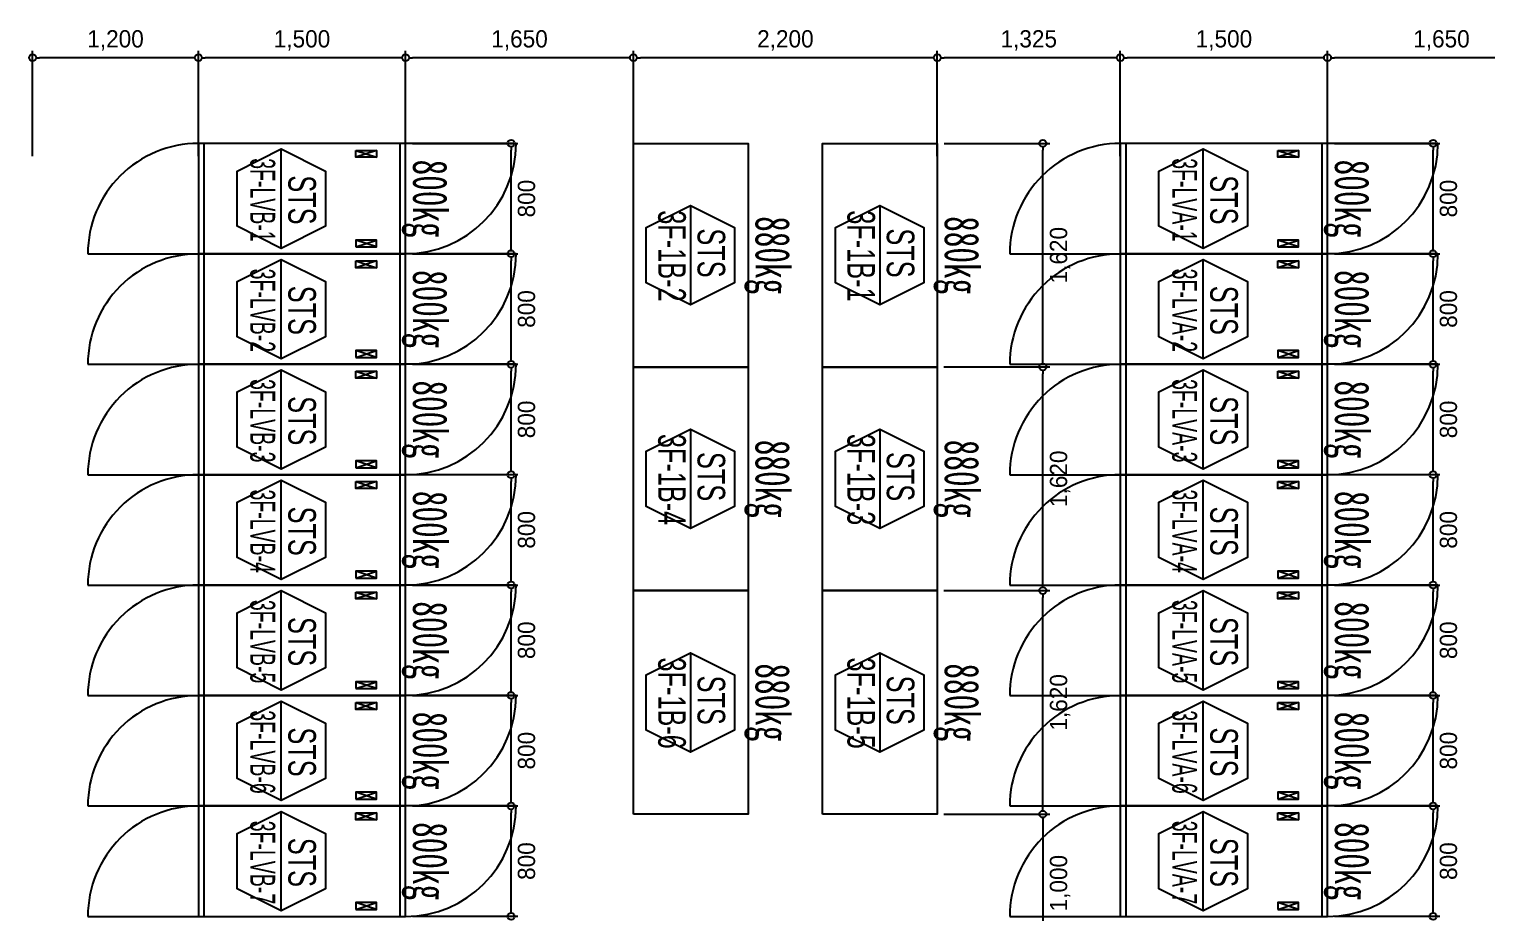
# Model space of a CAD drawing. Header units: millimetres. Extents: x 89978 to 501025, y -351975 to 837171.
# Drawn here: x 115879 to 126426, y 474038 to 480434 of the extents above; entities that cross this region are included whole.
import ezdxf
from ezdxf.enums import TextEntityAlignment as Align

# ---------------------------------------------------------------- set-up
doc = ezdxf.new("R2010")
doc.units = ezdxf.units.MM
doc.header["$LTSCALE"] = 150
doc.layers.get('Defpoints').update_dxf_attribs({"color": 150})
for name, color, linetype in [('------00 Switch Gear', 3, 'Continuous'), ('------00 Switch Gear_Number', 1, 'Continuous'), ('-----36 Dimension', 1, 'Continuous'), ('20251030_전기하중검토', 241, 'Continuous')]:
    doc.layers.add(name, color=color, linetype=linetype)
doc.styles.add('dd', font='')
doc.styles.add('ELEC', font='')
doc.styles.add('Gtx', font='')
doc.styles.get('dd').set_extended_font_data('DotumChe')
doc.styles.get('ELEC').set_extended_font_data('Dotum')
doc.styles.get('Gtx').set_extended_font_data('Dotum')
doc.dimstyles.new('ELEC', dxfattribs={"dimscale": 100, "dimtxt": 2, "dimasz": 1, "dimexe": 2, "dimexo": 1, "dimgap": 1, "dimtad": 1, "dimdec": 0, "dimrnd": 0.25, "dimzin": 9, "dimdsep": 32, "dimlunit": 6, "dimtxsty": 'ELEC', "dimblk": 'Z_DOT', "dimcen": 3, "dimclrd": 7, "dimclre": 7, "dimclrt": 3, "dimadec": 0, "dimazin": 0, "dimtfac": 1, "dimtdec": 0, "dimtix": 1, "dimtmove": 2, "dimatfit": 1, "dimfxl": 1, "dimarcsym": 0})

# ---------------------------------------------------------------- blocks, each defined once
blk = doc.blocks.new('_DOTBLANK')
at = {"color": 0, "linetype": 'ByBlock'}
blk.add_line((-0.5, 0), (-1, 0), dxfattribs=at)
blk.add_circle((0, 0), 0.5, dxfattribs=at)
blk = doc.blocks.new('*D922')
at = {"layer": '-----36 Dimension', "color": 0, "lineweight": -2, "transparency": 16777216}
for p, q in [((117104, 479514), (117104, 480277)), ((118554, 480227), (117154, 480227)), ((118604, 479514), (118604, 480277))]:
    blk.add_line(p, q, dxfattribs=at)
at = {"layer": 'Defpoints', "color": 0, "transparency": 16777216}
for p in [(117104, 480227), (117104, 479464), (118604, 479464)]:
    blk.add_point(p, dxfattribs=at)
at = {"layer": '-----36 Dimension', "color": 0, "lineweight": -2, "transparency": 16777216, "xscale": 50, "yscale": 50, "zscale": 50, "rotation": 180}
blk.add_blockref('_DOTBLANK', (117104, 480227), dxfattribs=at)
at = {"layer": '-----36 Dimension', "color": 0, "lineweight": -2, "transparency": 16777216, "xscale": 50, "yscale": 50, "zscale": 50}
blk.add_blockref('_DOTBLANK', (118604, 480227), dxfattribs=at)
at = {"layer": '-----36 Dimension', "color": 0, "transparency": 16777216, "insert": (117854, 480352), "char_height": 125, "attachment_point": 5, "style": 'Gtx'}
blk.add_mtext('1,500', dxfattribs=at)
blk = doc.blocks.new('Z_DOT')
for p, q in [((-2, 0), (2, 0)), ((0, -2), (0, 2))]:
    blk.add_line(p, q)
for radius in [2.5, 1.25]:
    blk.add_circle((0, 0), radius)
blk = doc.blocks.new('*D923')
at = {"layer": '-----36 Dimension', "color": 0, "lineweight": -2, "transparency": 16777216}
for p, q in [((125279, 479514, 0), (125279, 480277, 0)), ((126879, 480227, 0), (125329, 480227, 0)), ((126929, 479514, 0), (126929, 480277, 0))]:
    blk.add_line(p, q, dxfattribs=at)
at = {"layer": 'Defpoints', "color": 0, "transparency": 16777216}
for p in [(125279, 480227, 0), (125279, 479464, 0), (126929, 479464, 0)]:
    blk.add_point(p, dxfattribs=at)
at = {"layer": '-----36 Dimension', "color": 0, "lineweight": -2, "transparency": 16777216, "xscale": 50, "yscale": 50, "zscale": 50, "rotation": 180}
blk.add_blockref('_DOTBLANK', (125279, 480227, 0), dxfattribs=at)
at = {"layer": '-----36 Dimension', "color": 0, "lineweight": -2, "transparency": 16777216, "xscale": 50, "yscale": 50, "zscale": 50}
blk.add_blockref('_DOTBLANK', (126929, 480227, 0), dxfattribs=at)
at = {"layer": '-----36 Dimension', "color": 0, "transparency": 16777216, "insert": (126104, 480352, 0), "char_height": 125, "attachment_point": 5, "style": 'Gtx'}
blk.add_mtext('1,650', dxfattribs=at)
blk = doc.blocks.new('*D924')
at = {"layer": '-----36 Dimension', "color": 0, "lineweight": -2, "transparency": 16777216}
for p, q in [((123779, 479514, 0), (123779, 480277, 0)), ((125229, 480227, 0), (123829, 480227, 0)), ((125279, 479517, 0), (125279, 480277, 0))]:
    blk.add_line(p, q, dxfattribs=at)
at = {"layer": 'Defpoints', "color": 0, "transparency": 16777216}
for p in [(123779, 480227, 0), (125279, 479467, 0), (123779, 479464, 0)]:
    blk.add_point(p, dxfattribs=at)
at = {"layer": '-----36 Dimension', "color": 0, "lineweight": -2, "transparency": 16777216, "xscale": 50, "yscale": 50, "zscale": 50, "rotation": 180}
blk.add_blockref('_DOTBLANK', (123779, 480227, 0), dxfattribs=at)
at = {"layer": '-----36 Dimension', "color": 0, "lineweight": -2, "transparency": 16777216, "xscale": 50, "yscale": 50, "zscale": 50}
blk.add_blockref('_DOTBLANK', (125279, 480227, 0), dxfattribs=at)
at = {"layer": '-----36 Dimension', "color": 0, "transparency": 16777216, "insert": (124529, 480352, 0), "char_height": 125, "attachment_point": 5, "style": 'Gtx'}
blk.add_mtext('1,500', dxfattribs=at)
blk = doc.blocks.new('*D925')
at = {"layer": '-----36 Dimension', "color": 0, "lineweight": -2, "transparency": 16777216}
for p, q in [((115904, 479514), (115904, 480277)), ((117054, 480227), (115954, 480227)), ((117104, 479514), (117104, 480277))]:
    blk.add_line(p, q, dxfattribs=at)
at = {"layer": 'Defpoints', "color": 0, "transparency": 16777216}
for p in [(115904, 480227), (115904, 479464, 0), (117104, 479464, 0)]:
    blk.add_point(p, dxfattribs=at)
at = {"layer": '-----36 Dimension', "color": 0, "lineweight": -2, "transparency": 16777216, "xscale": 50, "yscale": 50, "zscale": 50, "rotation": 180}
blk.add_blockref('_DOTBLANK', (115904, 480227), dxfattribs=at)
at = {"layer": '-----36 Dimension', "color": 0, "lineweight": -2, "transparency": 16777216, "xscale": 50, "yscale": 50, "zscale": 50}
blk.add_blockref('_DOTBLANK', (117104, 480227), dxfattribs=at)
at = {"layer": '-----36 Dimension', "color": 0, "transparency": 16777216, "insert": (116504, 480352), "char_height": 125, "attachment_point": 5, "style": 'Gtx'}
blk.add_mtext('1,200', dxfattribs=at)
blk = doc.blocks.new('*D926')
at = {"layer": '-----36 Dimension', "color": 0, "lineweight": -2, "transparency": 16777216}
for p, q in [((118604, 479514), (118604, 480277)), ((120204, 480227), (118654, 480227)), ((120254, 479517), (120254, 480277))]:
    blk.add_line(p, q, dxfattribs=at)
at = {"layer": 'Defpoints', "color": 0, "transparency": 16777216}
for p in [(118604, 480227), (120254, 479467), (118604, 479464, 0)]:
    blk.add_point(p, dxfattribs=at)
at = {"layer": '-----36 Dimension', "color": 0, "lineweight": -2, "transparency": 16777216, "xscale": 50, "yscale": 50, "zscale": 50, "rotation": 180}
blk.add_blockref('_DOTBLANK', (118604, 480227), dxfattribs=at)
at = {"layer": '-----36 Dimension', "color": 0, "lineweight": -2, "transparency": 16777216, "xscale": 50, "yscale": 50, "zscale": 50}
blk.add_blockref('_DOTBLANK', (120254, 480227), dxfattribs=at)
at = {"layer": '-----36 Dimension', "color": 0, "transparency": 16777216, "insert": (119429, 480352), "char_height": 125, "attachment_point": 5, "style": 'Gtx'}
blk.add_mtext('1,650', dxfattribs=at)
blk = doc.blocks.new('*D928')
at = {"layer": '-----36 Dimension', "color": 0, "lineweight": -2, "transparency": 16777216}
for p, q in [((122454, 479514, 0), (122454, 480277, 0)), ((123729, 480227, 0), (122504, 480227, 0)), ((123779, 479517, 0), (123779, 480277, 0))]:
    blk.add_line(p, q, dxfattribs=at)
at = {"layer": 'Defpoints', "color": 0, "transparency": 16777216}
for p in [(122454, 480227, 0), (123779, 479467, 0), (122454, 479464, 0)]:
    blk.add_point(p, dxfattribs=at)
at = {"layer": '-----36 Dimension', "color": 0, "lineweight": -2, "transparency": 16777216, "xscale": 50, "yscale": 50, "zscale": 50, "rotation": 180}
blk.add_blockref('_DOTBLANK', (122454, 480227, 0), dxfattribs=at)
at = {"layer": '-----36 Dimension', "color": 0, "lineweight": -2, "transparency": 16777216, "xscale": 50, "yscale": 50, "zscale": 50}
blk.add_blockref('_DOTBLANK', (123779, 480227, 0), dxfattribs=at)
at = {"layer": '-----36 Dimension', "color": 0, "transparency": 16777216, "insert": (123116, 480352, 0), "char_height": 125, "attachment_point": 5, "style": 'Gtx'}
blk.add_mtext('1,325', dxfattribs=at)
blk = doc.blocks.new('*D932')
at = {"layer": '-----36 Dimension', "color": 0, "lineweight": -2, "transparency": 16777216}
for p, q in [((120254, 479517, 0), (120254, 480277, 0)), ((122404, 480227, 0), (120304, 480227, 0)), ((122454, 479517, 0), (122454, 480277, 0))]:
    blk.add_line(p, q, dxfattribs=at)
at = {"layer": 'Defpoints', "color": 0, "transparency": 16777216}
for p in [(120254, 480227, 0), (120254, 479467, 0), (122454, 479467, 0)]:
    blk.add_point(p, dxfattribs=at)
at = {"layer": '-----36 Dimension', "color": 0, "lineweight": -2, "transparency": 16777216, "xscale": 50, "yscale": 50, "zscale": 50, "rotation": 180}
blk.add_blockref('_DOTBLANK', (120254, 480227, 0), dxfattribs=at)
at = {"layer": '-----36 Dimension', "color": 0, "lineweight": -2, "transparency": 16777216, "xscale": 50, "yscale": 50, "zscale": 50}
blk.add_blockref('_DOTBLANK', (122454, 480227, 0), dxfattribs=at)
at = {"layer": '-----36 Dimension', "color": 0, "transparency": 16777216, "insert": (121354, 480352, 0), "char_height": 125, "attachment_point": 5, "style": 'Gtx'}
blk.add_mtext('2,200', dxfattribs=at)
blk = doc.blocks.new('STS-R')
blk.add_lwpolyline([(886994, -128588), (888614, -128588), (888614, -129418), (886994, -129418), (886994, -128588)])
blk = doc.blocks.new('*D933')
at = {"layer": '-----36 Dimension', "color": 0, "lineweight": -2, "transparency": 16777216}
for p, q in [((122504, 479606), (123268, 479606)), ((123218, 478036), (123218, 479556)), ((122502, 477986), (123268, 477986))]:
    blk.add_line(p, q, dxfattribs=at)
at = {"layer": 'Defpoints', "color": 0, "transparency": 16777216}
for p in [(122454, 479606, 0), (123218, 479606), (122452, 477986, 0)]:
    blk.add_point(p, dxfattribs=at)
at = {"layer": '-----36 Dimension', "color": 0, "lineweight": -2, "transparency": 16777216, "xscale": 50, "yscale": 50, "zscale": 50}
for p, rotation in [((123218, 479606), 90), ((123218, 477986), 270)]:
    blk.add_blockref('_DOTBLANK', p, dxfattribs=dict(at, rotation=rotation))
at = {"layer": '-----36 Dimension', "color": 0, "transparency": 16777216, "insert": (123343, 478796), "char_height": 125, "attachment_point": 5, "rotation": 90, "style": 'Gtx'}
blk.add_mtext('1,620', dxfattribs=at)
blk = doc.blocks.new('*D934')
at = {"layer": '-----36 Dimension', "color": 0, "lineweight": -2, "transparency": 16777216}
for p, q in [((122504, 477986), (123268, 477986)), ((123218, 476416), (123218, 477936)), ((122502, 476366), (123268, 476366))]:
    blk.add_line(p, q, dxfattribs=at)
at = {"layer": 'Defpoints', "color": 0, "transparency": 16777216}
for p in [(122454, 477986, 0), (123218, 477986), (122452, 476366, 0)]:
    blk.add_point(p, dxfattribs=at)
at = {"layer": '-----36 Dimension', "color": 0, "lineweight": -2, "transparency": 16777216, "xscale": 50, "yscale": 50, "zscale": 50}
for p, rotation in [((123218, 477986), 90), ((123218, 476366), 270)]:
    blk.add_blockref('_DOTBLANK', p, dxfattribs=dict(at, rotation=rotation))
at = {"layer": '-----36 Dimension', "color": 0, "transparency": 16777216, "insert": (123343, 477176), "char_height": 125, "attachment_point": 5, "rotation": 90, "style": 'Gtx'}
blk.add_mtext('1,620', dxfattribs=at)
blk = doc.blocks.new('*D935')
at = {"layer": '-----36 Dimension', "color": 0, "lineweight": -2, "transparency": 16777216}
for p, q in [((122504, 476366), (123268, 476366)), ((123218, 474796), (123218, 476316)), ((122502, 474746), (123268, 474746))]:
    blk.add_line(p, q, dxfattribs=at)
at = {"layer": 'Defpoints', "color": 0, "transparency": 16777216}
for p in [(122454, 476366, 0), (123218, 476366), (122452, 474746, 0)]:
    blk.add_point(p, dxfattribs=at)
at = {"layer": '-----36 Dimension', "color": 0, "lineweight": -2, "transparency": 16777216, "xscale": 50, "yscale": 50, "zscale": 50}
for p, rotation in [((123218, 476366), 90), ((123218, 474746), 270)]:
    blk.add_blockref('_DOTBLANK', p, dxfattribs=dict(at, rotation=rotation))
at = {"layer": '-----36 Dimension', "color": 0, "transparency": 16777216, "insert": (123343, 475556), "char_height": 125, "attachment_point": 5, "rotation": 90, "style": 'Gtx'}
blk.add_mtext('1,620', dxfattribs=at)
blk = doc.blocks.new('800x1200')
at = {"layer": '------00 Switch Gear'}
for p, q in [((-1460, 0), (-1460, 800)), ((-1290, 750), (-1140, 700)), ((-1140, 750), (-1290, 700)), ((800, 800), (-42, 800)), ((-40, 0), (-40, 800)), ((-2300, 0), (-1458, 0)), ((-1290, 50), (-1140, 100)), ((-1140, 50), (-1290, 100))]:
    blk.add_line(p, q, dxfattribs=at)
for points in [[(0, 0), (0, 800), (-1500, 800), (-1500, 0)], [(-1140, 750), (-1290, 750), (-1290, 700), (-1140, 700)], [(-1140, 50), (-1290, 50), (-1290, 100), (-1140, 100)]]:
    blk.add_lwpolyline(points, close=True, dxfattribs=at)
for centre, start, end in [((-1500, 0), 90, 180), ((0, 800), 270, 0)]:
    blk.add_arc(centre, 800, start, end, dxfattribs=at)
blk = doc.blocks.new('*D1150')
at = {"layer": '-----36 Dimension', "color": 0, "lineweight": -2, "transparency": 16777216}
for p, q in [((125329, 479606), (126093, 479606)), ((126043, 478856), (126043, 479556)), ((125329, 478806), (126093, 478806))]:
    blk.add_line(p, q, dxfattribs=at)
at = {"layer": 'Defpoints', "color": 0, "transparency": 16777216}
for p in [(125279, 479606, 0), (126043, 479606), (125279, 478806, 0)]:
    blk.add_point(p, dxfattribs=at)
at = {"layer": '-----36 Dimension', "color": 0, "lineweight": -2, "transparency": 16777216, "xscale": 50, "yscale": 50, "zscale": 50}
for p, rotation in [((126043, 479606), 90), ((126043, 478806), 270)]:
    blk.add_blockref('_DOTBLANK', p, dxfattribs=dict(at, rotation=rotation))
at = {"layer": '-----36 Dimension', "color": 0, "transparency": 16777216, "insert": (126155, 479206), "char_height": 125, "attachment_point": 5, "rotation": 90, "style": 'Gtx'}
blk.add_mtext('800', dxfattribs=at)
blk = doc.blocks.new('*D1151')
at = {"layer": '-----36 Dimension', "color": 0, "lineweight": -2, "transparency": 16777216}
for p, q in [((125329, 478806), (126093, 478806)), ((126043, 478056), (126043, 478756)), ((125329, 478006), (126093, 478006))]:
    blk.add_line(p, q, dxfattribs=at)
at = {"layer": 'Defpoints', "color": 0, "transparency": 16777216}
for p in [(125279, 478806, 0), (126043, 478806), (125279, 478006, 0)]:
    blk.add_point(p, dxfattribs=at)
at = {"layer": '-----36 Dimension', "color": 0, "lineweight": -2, "transparency": 16777216, "xscale": 50, "yscale": 50, "zscale": 50}
for p, rotation in [((126043, 478806), 90), ((126043, 478006), 270)]:
    blk.add_blockref('_DOTBLANK', p, dxfattribs=dict(at, rotation=rotation))
at = {"layer": '-----36 Dimension', "color": 0, "transparency": 16777216, "insert": (126155, 478406), "char_height": 125, "attachment_point": 5, "rotation": 90, "style": 'Gtx'}
blk.add_mtext('800', dxfattribs=at)
blk = doc.blocks.new('*D961')
at = {"layer": '-----36 Dimension', "color": 0, "lineweight": -2, "transparency": 16777216}
for p, q in [((125329, 478006), (126093, 478006)), ((126043, 477256), (126043, 477956)), ((125329, 477206), (126093, 477206))]:
    blk.add_line(p, q, dxfattribs=at)
at = {"layer": 'Defpoints', "color": 0, "transparency": 16777216}
for p in [(125279, 478006, 0), (126043, 478006), (125279, 477206, 0)]:
    blk.add_point(p, dxfattribs=at)
at = {"layer": '-----36 Dimension', "color": 0, "lineweight": -2, "transparency": 16777216, "xscale": 50, "yscale": 50, "zscale": 50}
for p, rotation in [((126043, 478006), 90), ((126043, 477206), 270)]:
    blk.add_blockref('_DOTBLANK', p, dxfattribs=dict(at, rotation=rotation))
at = {"layer": '-----36 Dimension', "color": 0, "transparency": 16777216, "insert": (126155, 477606), "char_height": 125, "attachment_point": 5, "rotation": 90, "style": 'Gtx'}
blk.add_mtext('800', dxfattribs=at)
blk = doc.blocks.new('*D962')
at = {"layer": '-----36 Dimension', "color": 0, "lineweight": -2, "transparency": 16777216}
for p, q in [((125329, 477206), (126093, 477206)), ((126043, 476456), (126043, 477156)), ((125329, 476406), (126093, 476406))]:
    blk.add_line(p, q, dxfattribs=at)
at = {"layer": 'Defpoints', "color": 0, "transparency": 16777216}
for p in [(125279, 477206, 0), (126043, 477206), (125279, 476406, 0)]:
    blk.add_point(p, dxfattribs=at)
at = {"layer": '-----36 Dimension', "color": 0, "lineweight": -2, "transparency": 16777216, "xscale": 50, "yscale": 50, "zscale": 50}
for p, rotation in [((126043, 477206), 90), ((126043, 476406), 270)]:
    blk.add_blockref('_DOTBLANK', p, dxfattribs=dict(at, rotation=rotation))
at = {"layer": '-----36 Dimension', "color": 0, "transparency": 16777216, "insert": (126155, 476806), "char_height": 125, "attachment_point": 5, "rotation": 90, "style": 'Gtx'}
blk.add_mtext('800', dxfattribs=at)
blk = doc.blocks.new('*D963')
at = {"layer": '-----36 Dimension', "color": 0, "lineweight": -2, "transparency": 16777216}
for p, q in [((125329, 476406), (126093, 476406)), ((126043, 475656), (126043, 476356)), ((125329, 475606), (126093, 475606))]:
    blk.add_line(p, q, dxfattribs=at)
at = {"layer": 'Defpoints', "color": 0, "transparency": 16777216}
for p in [(125279, 476406, 0), (126043, 476406), (125279, 475606, 0)]:
    blk.add_point(p, dxfattribs=at)
at = {"layer": '-----36 Dimension', "color": 0, "lineweight": -2, "transparency": 16777216, "xscale": 50, "yscale": 50, "zscale": 50}
for p, rotation in [((126043, 476406), 90), ((126043, 475606), 270)]:
    blk.add_blockref('_DOTBLANK', p, dxfattribs=dict(at, rotation=rotation))
at = {"layer": '-----36 Dimension', "color": 0, "transparency": 16777216, "insert": (126155, 476006), "char_height": 125, "attachment_point": 5, "rotation": 90, "style": 'Gtx'}
blk.add_mtext('800', dxfattribs=at)
blk = doc.blocks.new('*D964')
at = {"layer": '-----36 Dimension', "color": 0, "lineweight": -2, "transparency": 16777216}
for p, q in [((125329, 475606), (126093, 475606)), ((126043, 474856), (126043, 475556)), ((125329, 474806), (126093, 474806))]:
    blk.add_line(p, q, dxfattribs=at)
at = {"layer": 'Defpoints', "color": 0, "transparency": 16777216}
for p in [(125279, 475606, 0), (126043, 475606), (125279, 474806, 0)]:
    blk.add_point(p, dxfattribs=at)
at = {"layer": '-----36 Dimension', "color": 0, "lineweight": -2, "transparency": 16777216, "xscale": 50, "yscale": 50, "zscale": 50}
for p, rotation in [((126043, 475606), 90), ((126043, 474806), 270)]:
    blk.add_blockref('_DOTBLANK', p, dxfattribs=dict(at, rotation=rotation))
at = {"layer": '-----36 Dimension', "color": 0, "transparency": 16777216, "insert": (126155, 475206), "char_height": 125, "attachment_point": 5, "rotation": 90, "style": 'Gtx'}
blk.add_mtext('800', dxfattribs=at)
blk = doc.blocks.new('*D965')
at = {"layer": '-----36 Dimension', "color": 0, "lineweight": -2, "transparency": 16777216}
for p, q in [((125329, 474806), (126093, 474806)), ((126043, 474056), (126043, 474756)), ((125329, 474006), (126093, 474006))]:
    blk.add_line(p, q, dxfattribs=at)
at = {"layer": 'Defpoints', "color": 0, "transparency": 16777216}
for p in [(125279, 474806, 0), (126043, 474806), (125279, 474006, 0)]:
    blk.add_point(p, dxfattribs=at)
at = {"layer": '-----36 Dimension', "color": 0, "lineweight": -2, "transparency": 16777216, "xscale": 50, "yscale": 50, "zscale": 50}
for p, rotation in [((126043, 474806), 90), ((126043, 474006), 270)]:
    blk.add_blockref('_DOTBLANK', p, dxfattribs=dict(at, rotation=rotation))
at = {"layer": '-----36 Dimension', "color": 0, "transparency": 16777216, "insert": (126155, 474406), "char_height": 125, "attachment_point": 5, "rotation": 90, "style": 'Gtx'}
blk.add_mtext('800', dxfattribs=at)
blk = doc.blocks.new('*D971')
at = {"layer": '-----36 Dimension', "color": 0, "lineweight": -2, "transparency": 16777216}
for p, q in [((118654, 479606), (119418, 479606)), ((119368, 478856), (119368, 479556)), ((118654, 478806), (119418, 478806))]:
    blk.add_line(p, q, dxfattribs=at)
at = {"layer": 'Defpoints', "color": 0, "transparency": 16777216}
for p in [(118604, 479606, 0), (119368, 479606), (118604, 478806, 0)]:
    blk.add_point(p, dxfattribs=at)
at = {"layer": '-----36 Dimension', "color": 0, "lineweight": -2, "transparency": 16777216, "xscale": 50, "yscale": 50, "zscale": 50}
for p, rotation in [((119368, 479606), 90), ((119368, 478806), 270)]:
    blk.add_blockref('_DOTBLANK', p, dxfattribs=dict(at, rotation=rotation))
at = {"layer": '-----36 Dimension', "color": 0, "transparency": 16777216, "insert": (119480, 479206), "char_height": 125, "attachment_point": 5, "rotation": 90, "style": 'Gtx'}
blk.add_mtext('800', dxfattribs=at)
blk = doc.blocks.new('*D972')
at = {"layer": '-----36 Dimension', "color": 0, "lineweight": -2, "transparency": 16777216}
for p, q in [((118654, 478806), (119418, 478806)), ((119368, 478056), (119368, 478756)), ((118654, 478006), (119418, 478006))]:
    blk.add_line(p, q, dxfattribs=at)
at = {"layer": 'Defpoints', "color": 0, "transparency": 16777216}
for p in [(118604, 478806, 0), (119368, 478806), (118604, 478006, 0)]:
    blk.add_point(p, dxfattribs=at)
at = {"layer": '-----36 Dimension', "color": 0, "lineweight": -2, "transparency": 16777216, "xscale": 50, "yscale": 50, "zscale": 50}
for p, rotation in [((119368, 478806), 90), ((119368, 478006), 270)]:
    blk.add_blockref('_DOTBLANK', p, dxfattribs=dict(at, rotation=rotation))
at = {"layer": '-----36 Dimension', "color": 0, "transparency": 16777216, "insert": (119480, 478406), "char_height": 125, "attachment_point": 5, "rotation": 90, "style": 'Gtx'}
blk.add_mtext('800', dxfattribs=at)
blk = doc.blocks.new('*D973')
at = {"layer": '-----36 Dimension', "color": 0, "lineweight": -2, "transparency": 16777216}
for p, q in [((118654, 478006), (119418, 478006)), ((119368, 477256), (119368, 477956)), ((118654, 477206), (119418, 477206))]:
    blk.add_line(p, q, dxfattribs=at)
at = {"layer": 'Defpoints', "color": 0, "transparency": 16777216}
for p in [(118604, 478006, 0), (119368, 478006), (118604, 477206, 0)]:
    blk.add_point(p, dxfattribs=at)
at = {"layer": '-----36 Dimension', "color": 0, "lineweight": -2, "transparency": 16777216, "xscale": 50, "yscale": 50, "zscale": 50}
for p, rotation in [((119368, 478006), 90), ((119368, 477206), 270)]:
    blk.add_blockref('_DOTBLANK', p, dxfattribs=dict(at, rotation=rotation))
at = {"layer": '-----36 Dimension', "color": 0, "transparency": 16777216, "insert": (119480, 477606), "char_height": 125, "attachment_point": 5, "rotation": 90, "style": 'Gtx'}
blk.add_mtext('800', dxfattribs=at)
blk = doc.blocks.new('*D974')
at = {"layer": '-----36 Dimension', "color": 0, "lineweight": -2, "transparency": 16777216}
for p, q in [((118654, 477206), (119418, 477206)), ((119368, 476456), (119368, 477156)), ((118654, 476406), (119418, 476406))]:
    blk.add_line(p, q, dxfattribs=at)
at = {"layer": 'Defpoints', "color": 0, "transparency": 16777216}
for p in [(118604, 477206, 0), (119368, 477206), (118604, 476406, 0)]:
    blk.add_point(p, dxfattribs=at)
at = {"layer": '-----36 Dimension', "color": 0, "lineweight": -2, "transparency": 16777216, "xscale": 50, "yscale": 50, "zscale": 50}
for p, rotation in [((119368, 477206), 90), ((119368, 476406), 270)]:
    blk.add_blockref('_DOTBLANK', p, dxfattribs=dict(at, rotation=rotation))
at = {"layer": '-----36 Dimension', "color": 0, "transparency": 16777216, "insert": (119480, 476806), "char_height": 125, "attachment_point": 5, "rotation": 90, "style": 'Gtx'}
blk.add_mtext('800', dxfattribs=at)
blk = doc.blocks.new('*D975')
at = {"layer": '-----36 Dimension', "color": 0, "lineweight": -2, "transparency": 16777216}
for p, q in [((118654, 476406), (119418, 476406)), ((119368, 475656), (119368, 476356)), ((118654, 475606), (119418, 475606))]:
    blk.add_line(p, q, dxfattribs=at)
at = {"layer": 'Defpoints', "color": 0, "transparency": 16777216}
for p in [(118604, 476406, 0), (119368, 476406), (118604, 475606, 0)]:
    blk.add_point(p, dxfattribs=at)
at = {"layer": '-----36 Dimension', "color": 0, "lineweight": -2, "transparency": 16777216, "xscale": 50, "yscale": 50, "zscale": 50}
for p, rotation in [((119368, 476406), 90), ((119368, 475606), 270)]:
    blk.add_blockref('_DOTBLANK', p, dxfattribs=dict(at, rotation=rotation))
at = {"layer": '-----36 Dimension', "color": 0, "transparency": 16777216, "insert": (119480, 476006), "char_height": 125, "attachment_point": 5, "rotation": 90, "style": 'Gtx'}
blk.add_mtext('800', dxfattribs=at)
blk = doc.blocks.new('*D976')
at = {"layer": '-----36 Dimension', "color": 0, "lineweight": -2, "transparency": 16777216}
for p, q in [((118654, 475606), (119418, 475606)), ((119368, 474856), (119368, 475556)), ((118654, 474806), (119418, 474806))]:
    blk.add_line(p, q, dxfattribs=at)
at = {"layer": 'Defpoints', "color": 0, "transparency": 16777216}
for p in [(118604, 475606, 0), (119368, 475606), (118604, 474806, 0)]:
    blk.add_point(p, dxfattribs=at)
at = {"layer": '-----36 Dimension', "color": 0, "lineweight": -2, "transparency": 16777216, "xscale": 50, "yscale": 50, "zscale": 50}
for p, rotation in [((119368, 475606), 90), ((119368, 474806), 270)]:
    blk.add_blockref('_DOTBLANK', p, dxfattribs=dict(at, rotation=rotation))
at = {"layer": '-----36 Dimension', "color": 0, "transparency": 16777216, "insert": (119480, 475206), "char_height": 125, "attachment_point": 5, "rotation": 90, "style": 'Gtx'}
blk.add_mtext('800', dxfattribs=at)
blk = doc.blocks.new('*D977')
at = {"layer": '-----36 Dimension', "color": 0, "lineweight": -2, "transparency": 16777216}
for p, q in [((118654, 474806), (119418, 474806)), ((119368, 474056), (119368, 474756)), ((118654, 474006), (119418, 474006))]:
    blk.add_line(p, q, dxfattribs=at)
at = {"layer": 'Defpoints', "color": 0, "transparency": 16777216}
for p in [(118604, 474806, 0), (119368, 474806), (118604, 474006, 0)]:
    blk.add_point(p, dxfattribs=at)
at = {"layer": '-----36 Dimension', "color": 0, "lineweight": -2, "transparency": 16777216, "xscale": 50, "yscale": 50, "zscale": 50}
for p, rotation in [((119368, 474806), 90), ((119368, 474006), 270)]:
    blk.add_blockref('_DOTBLANK', p, dxfattribs=dict(at, rotation=rotation))
at = {"layer": '-----36 Dimension', "color": 0, "transparency": 16777216, "insert": (119480, 474406), "char_height": 125, "attachment_point": 5, "rotation": 90, "style": 'Gtx'}
blk.add_mtext('800', dxfattribs=at)
blk = doc.blocks.new('*D1231')
at = {"layer": '-----36 Dimension', "color": 0, "lineweight": -2, "transparency": 16777216}
for p, q in [((122502, 474746), (123268, 474746)), ((123218, 474696), (123218, 473796)), ((122504, 473746), (123268, 473746))]:
    blk.add_line(p, q, dxfattribs=at)
at = {"layer": 'Defpoints', "color": 0, "transparency": 16777216}
for p in [(122452, 474746, 0), (122454, 473746, 0), (123218, 473746)]:
    blk.add_point(p, dxfattribs=at)
at = {"layer": '-----36 Dimension', "color": 0, "lineweight": -2, "transparency": 16777216, "xscale": 50, "yscale": 50, "zscale": 50}
for p, rotation in [((123218, 474746), 90), ((123218, 473746), 270)]:
    blk.add_blockref('_DOTBLANK', p, dxfattribs=dict(at, rotation=rotation))
at = {"layer": '-----36 Dimension', "color": 0, "transparency": 16777216, "insert": (123343, 474246), "char_height": 125, "attachment_point": 5, "rotation": 90, "style": 'Gtx'}
blk.add_mtext('1,000', dxfattribs=at)

msp = doc.modelspace()

# ---------------------------------------------------------------- linework, layer by layer
at = {"layer": '------00 Switch Gear_Number', "elevation": 0}
for points in [[(117703.6, 478845.5), (117703.6, 479565.5), (118023.6, 479405.9), (118023.6, 479005.2), (117703.6, 478845.5), (117383.6, 479005.2), (117383.6, 479405.9), (117703.6, 479565.5)], [(124378.6, 478845.5), (124378.6, 479565.5), (124698.6, 479405.9), (124698.6, 479005.2), (124378.6, 478845.5), (124058.6, 479005.2), (124058.6, 479405.9), (124378.6, 479565.5)], [(117703.6, 478045.5), (117703.6, 478765.5), (118023.6, 478605.9), (118023.6, 478205.2), (117703.6, 478045.5), (117383.6, 478205.2), (117383.6, 478605.9), (117703.6, 478765.5)], [(124378.6, 478045.5), (124378.6, 478765.5), (124698.6, 478605.9), (124698.6, 478205.2), (124378.6, 478045.5), (124058.6, 478205.2), (124058.6, 478605.9), (124378.6, 478765.5)], [(117703.6, 477245.5), (117703.6, 477965.5), (118023.6, 477805.9), (118023.6, 477405.2), (117703.6, 477245.5), (117383.6, 477405.2), (117383.6, 477805.9), (117703.6, 477965.5)], [(124378.6, 477245.5), (124378.6, 477965.5), (124698.6, 477805.9), (124698.6, 477405.2), (124378.6, 477245.5), (124058.6, 477405.2), (124058.6, 477805.9), (124378.6, 477965.5)], [(117703.6, 476445.5), (117703.6, 477165.5), (118023.6, 477005.9), (118023.6, 476605.2), (117703.6, 476445.5), (117383.6, 476605.2), (117383.6, 477005.9), (117703.6, 477165.5)], [(124378.6, 476445.5), (124378.6, 477165.5), (124698.6, 477005.9), (124698.6, 476605.2), (124378.6, 476445.5), (124058.6, 476605.2), (124058.6, 477005.9), (124378.6, 477165.5)], [(117703.6, 475645.5), (117703.6, 476365.5), (118023.6, 476205.9), (118023.6, 475805.2), (117703.6, 475645.5), (117383.6, 475805.2), (117383.6, 476205.9), (117703.6, 476365.5)], [(124378.6, 475645.5), (124378.6, 476365.5), (124698.6, 476205.9), (124698.6, 475805.2), (124378.6, 475645.5), (124058.6, 475805.2), (124058.6, 476205.9), (124378.6, 476365.5)], [(117703.6, 474845.5), (117703.6, 475565.5), (118023.6, 475405.9), (118023.6, 475005.2), (117703.6, 474845.5), (117383.6, 475005.2), (117383.6, 475405.9), (117703.6, 475565.5)], [(124378.6, 474845.5), (124378.6, 475565.5), (124698.6, 475405.9), (124698.6, 475005.2), (124378.6, 474845.5), (124058.6, 475005.2), (124058.6, 475405.9), (124378.6, 475565.5)], [(117703.6, 474045.5), (117703.6, 474765.5), (118023.6, 474605.9), (118023.6, 474205.2), (117703.6, 474045.5), (117383.6, 474205.2), (117383.6, 474605.9), (117703.6, 474765.5)], [(124378.6, 474045.5), (124378.6, 474765.5), (124698.6, 474605.9), (124698.6, 474205.2), (124378.6, 474045.5), (124058.6, 474205.2), (124058.6, 474605.9), (124378.6, 474765.5)]]:
    msp.add_lwpolyline(points, dxfattribs=at)
at = {"layer": '------00 Switch Gear_Number', "color": 1, "elevation": 0}
for points in [[(120666.6, 479155.5), (120666.6, 478435.5), (120346.6, 478595.2), (120346.6, 478995.9), (120666.6, 479155.5), (120986.6, 478995.9), (120986.6, 478595.2), (120666.6, 478435.5)], [(122036.6, 479155.5), (122036.6, 478435.5), (121716.6, 478595.2), (121716.6, 478995.9), (122036.6, 479155.5), (122356.6, 478995.9), (122356.6, 478595.2), (122036.6, 478435.5)], [(120666.6, 477535.5), (120666.6, 476815.5), (120346.6, 476975.2), (120346.6, 477375.9), (120666.6, 477535.5), (120986.6, 477375.9), (120986.6, 476975.2), (120666.6, 476815.5)], [(122036.6, 477535.5), (122036.6, 476815.5), (121716.6, 476975.2), (121716.6, 477375.9), (122036.6, 477535.5), (122356.6, 477375.9), (122356.6, 476975.2), (122036.6, 476815.5)], [(120666.6, 475915.5), (120666.6, 475195.5), (120346.6, 475355.2), (120346.6, 475755.9), (120666.6, 475915.5), (120986.6, 475755.9), (120986.6, 475355.2), (120666.6, 475195.5)], [(122036.6, 475915.5), (122036.6, 475195.5), (121716.6, 475355.2), (121716.6, 475755.9), (122036.6, 475915.5), (122356.6, 475755.9), (122356.6, 475355.2), (122036.6, 475195.5)]]:
    msp.add_lwpolyline(points, dxfattribs=at)

# ---------------------------------------------------------------- block references
at = {"layer": '------00 Switch Gear'}
for name, p, rotation in [('800x1200', (117103.6, 479605.5, 0), 180), ('STS-R', (-8334.4, -409008.2, 0), 90.00000000000001), ('STS-R', (-6964.4, -409008.2, 0), 90.00000000000001), ('800x1200', (123778.6, 479605.5, 0), 180), ('800x1200', (117103.6, 478805.5, 0), 180), ('800x1200', (123778.6, 478805.5, 0), 180), ('800x1200', (117103.6, 478005.5, 0), 180), ('800x1200', (123778.6, 478005.5, 0), 180), ('STS-R', (-8334.4, -410628.2, 0), 90.00000000000001), ('STS-R', (-6964.4, -410628.2, 0), 90.00000000000001), ('800x1200', (117103.6, 477205.5, 0), 180), ('800x1200', (123778.6, 477205.5, 0), 180), ('800x1200', (117103.6, 476405.5, 0), 180), ('STS-R', (-8334.4, -412248.2, 0), 90.00000000000001), ('STS-R', (-6964.4, -412248.2, 0), 90.00000000000001), ('800x1200', (123778.6, 476405.5, 0), 180), ('800x1200', (117103.6, 475605.5, 0), 180), ('800x1200', (123778.6, 475605.5, 0), 180), ('800x1200', (117103.6, 474805.5, 0), 180), ('800x1200', (123778.6, 474805.5, 0), 180)]:
    msp.add_blockref(name, p, dxfattribs=dict(at, rotation=rotation))

# ---------------------------------------------------------------- texts
at = {"layer": '------00 Switch Gear_Number', "color": 0, "style": 'ELEC'}
for s, height, width, p in [('3F-LVB-1', 180, 0.6, (117570.1, 479196.3, 0)), ('3F-LVA-1', 180, 0.6, (124245.1, 479196.3, 0)), ('STS', 200, 0.7, (117854.8, 479196.3, 0)), ('STS', 200, 0.7, (124529.8, 479196.3, 0)), ('3F-1B-2', 200, 0.7, (120533.1, 478790.5, 0)), ('3F-1B-1', 200, 0.7, (121903.1, 478790.5, 0)), ('STS', 200, 0.7, (120817.8, 478811.9, 0)), ('STS', 200, 0.7, (122187.8, 478811.9, 0)), ('3F-LVB-2', 180, 0.6, (117570.1, 478396.3, 0)), ('3F-LVA-2', 180, 0.6, (124245.1, 478396.3, 0)), ('STS', 200, 0.7, (117854.8, 478396.3, 0)), ('STS', 200, 0.7, (124529.8, 478396.3, 0)), ('3F-LVB-3', 180, 0.6, (117570.1, 477596.3, 0)), ('3F-LVA-3', 180, 0.6, (124245.1, 477596.3, 0)), ('STS', 200, 0.7, (117854.8, 477596.3, 0)), ('STS', 200, 0.7, (124529.8, 477596.3, 0)), ('3F-1B-4', 200, 0.7, (120533.1, 477170.5, 0)), ('3F-1B-3', 200, 0.7, (121903.1, 477170.5, 0)), ('STS', 200, 0.7, (120817.8, 477191.9, 0)), ('STS', 200, 0.7, (122187.8, 477191.9, 0)), ('3F-LVB-4', 180, 0.6, (117570.1, 476796.3, 0)), ('3F-LVA-4', 180, 0.6, (124245.1, 476796.3, 0)), ('STS', 200, 0.7, (117854.8, 476796.3, 0)), ('STS', 200, 0.7, (124529.8, 476796.3, 0)), ('3F-LVB-5', 180, 0.6, (117570.1, 475996.3, 0)), ('3F-LVA-5', 180, 0.6, (124245.1, 475996.3, 0)), ('STS', 200, 0.7, (117854.8, 475996.3, 0)), ('STS', 200, 0.7, (124529.8, 475996.3, 0)), ('3F-1B-6', 200, 0.7, (120533.1, 475550.5, 0)), ('3F-1B-5', 200, 0.7, (121903.1, 475550.5, 0)), ('STS', 200, 0.7, (120817.8, 475571.9, 0)), ('STS', 200, 0.7, (122187.8, 475571.9, 0)), ('3F-LVB-6', 180, 0.6, (117570.1, 475196.3, 0)), ('3F-LVA-6', 180, 0.6, (124245.1, 475196.3, 0)), ('STS', 200, 0.7, (117854.8, 475196.3, 0)), ('STS', 200, 0.7, (124529.8, 475196.3, 0)), ('3F-LVB-7', 180, 0.6, (117570.1, 474396.3, 0)), ('3F-LVA-7', 180, 0.6, (124245.1, 474396.3, 0)), ('STS', 200, 0.7, (117854.8, 474396.3, 0)), ('STS', 200, 0.7, (124529.8, 474396.3, 0))]:
    msp.add_text(s, height=height, rotation=270, dxfattribs=dict(at, width=width)).set_placement(p, align=Align.MIDDLE_CENTER)
at = {"layer": '20251030_전기하중검토', "style": 'dd', "width": 0.7}
for s, p in [('800kg', (118747.6, 479205.8, 0)), ('800kg', (125422.6, 479205.8, 0)), ('880kg', (121227.6, 478795.8, 0)), ('880kg', (122597.6, 478795.8, 0)), ('800kg', (118747.6, 478405.8, 0)), ('800kg', (125422.6, 478405.8, 0)), ('800kg', (118747.6, 477605.8, 0)), ('800kg', (125422.6, 477605.8, 0)), ('880kg', (121227.6, 477175.8, 0)), ('880kg', (122597.6, 477175.8, 0)), ('800kg', (118747.6, 476805.8, 0)), ('800kg', (125422.6, 476805.8, 0)), ('800kg', (118747.6, 476005.8, 0)), ('800kg', (125422.6, 476005.8, 0)), ('880kg', (121227.6, 475555.8, 0)), ('880kg', (122597.6, 475555.8, 0)), ('800kg', (118747.6, 475205.8, 0)), ('800kg', (125422.6, 475205.8, 0)), ('800kg', (118747.6, 474405.8, 0)), ('800kg', (125422.6, 474405.8, 0))]:
    msp.add_text(s, height=250, rotation=270, dxfattribs=at).set_placement(p, align=Align.MIDDLE)

# ---------------------------------------------------------------- dimensions: what is measured, and where the dimension line sits
at = {"layer": '-----36 Dimension'}
for base, p1, p2, picture, middle in [((115903.6, 480227.3, 0), (117103.6, 479463.5, 0), (115903.6, 479463.5), '*D925', (116503.6, 480351.9, 0)), ((117103.6, 480227.3, 0), (118603.6, 479463.5, 0), (117103.6, 479463.5, 0), '*D922', (117853.6, 480351.9, 0)), ((118603.6, 480227.3, 0), (120253.6, 479466.7, 0), (118603.6, 479463.5, 0), '*D926', (119428.6, 480351.9, 0)), ((120253.6, 480227.3, 0), (122453.6, 479466.7, 0), (120253.6, 479466.7, 0), '*D932', (121353.6, 480351.9, 0)), ((122453.6, 480227.3, 0), (123778.6, 479466.7, 0), (122453.6, 479463.5, 0), '*D928', (123116.1, 480351.9, 0)), ((123778.6, 480227.3, 0), (125278.6, 479466.7, 0), (123778.6, 479463.5, 0), '*D924', (124528.6, 480351.9, 0)), ((125278.6, 480227.3, 0), (126928.6, 479463.5, 0), (125278.6, 479463.5, 0), '*D923', (126103.6, 480351.9, 0))]:
    dim = msp.add_linear_dim(base=base, p1=p1, p2=p2, dimstyle='ELEC', override={"dimscale": 50, "dimtxt": 2.5, "dimexe": 1, "dimtad": 2, "dimtxsty": 'Gtx', "dimblk1": 'DOTBLANK', "dimblk2": 'DOTBLANK', "dimsah": 1, "dimclrd": 0, "dimclre": 0, "dimclrt": 0}, dxfattribs=at)
    dim.commit()
    dim.dimension.update_dxf_attribs({"geometry": picture, "text_midpoint": middle})
for base, p1, p2, picture, middle in [((119367.9, 479605.5, 0), (118603.6, 478805.5, 0), (118603.6, 479605.5, 0), '*D971', (119480.5, 479205.5, 0)), ((123217.9, 479605.5, 0), (122451.6, 477985.5, 0), (122453.6, 479605.5, 0), '*D933', (123342.5, 478795.5, 0)), ((126042.9, 479605.5, 0), (125278.6, 478805.5, 0), (125278.6, 479605.5, 0), '*D1150', (126155.5, 479205.5, 0)), ((119367.9, 478805.5, 0), (118603.6, 478005.5, 0), (118603.6, 478805.5, 0), '*D972', (119480.5, 478405.5, 0)), ((126042.9, 478805.5, 0), (125278.6, 478005.5, 0), (125278.6, 478805.5, 0), '*D1151', (126155.5, 478405.5, 0)), ((119367.9, 478005.5, 0), (118603.6, 477205.5, 0), (118603.6, 478005.5, 0), '*D973', (119480.5, 477605.5, 0)), ((123217.9, 477985.5, 0), (122451.6, 476365.5, 0), (122453.6, 477985.5, 0), '*D934', (123342.5, 477175.5, 0)), ((126042.9, 478005.5, 0), (125278.6, 477205.5, 0), (125278.6, 478005.5, 0), '*D961', (126155.5, 477605.5, 0)), ((119367.9, 477205.5, 0), (118603.6, 476405.5, 0), (118603.6, 477205.5, 0), '*D974', (119480.5, 476805.5, 0)), ((126042.9, 477205.5, 0), (125278.6, 476405.5, 0), (125278.6, 477205.5, 0), '*D962', (126155.5, 476805.5, 0)), ((119367.9, 476405.5, 0), (118603.6, 475605.5, 0), (118603.6, 476405.5, 0), '*D975', (119480.5, 476005.5, 0)), ((126042.9, 476405.5, 0), (125278.6, 475605.5, 0), (125278.6, 476405.5, 0), '*D963', (126155.5, 476005.5, 0)), ((123217.9, 476365.5, 0), (122451.6, 474745.5, 0), (122453.6, 476365.5, 0), '*D935', (123342.5, 475555.5, 0)), ((119367.9, 475605.5, 0), (118603.6, 474805.5, 0), (118603.6, 475605.5, 0), '*D976', (119480.5, 475205.5, 0)), ((126042.9, 475605.5, 0), (125278.6, 474805.5, 0), (125278.6, 475605.5, 0), '*D964', (126155.5, 475205.5, 0)), ((119367.9, 474805.5, 0), (118603.6, 474005.5, 0), (118603.6, 474805.5, 0), '*D977', (119480.5, 474405.5, 0)), ((126042.9, 474805.5, 0), (125278.6, 474005.5, 0), (125278.6, 474805.5, 0), '*D965', (126155.5, 474405.5, 0)), ((123217.9, 473745.5), (122451.6, 474745.5, 0), (122453.6, 473745.5, 0), '*D1231', (123342.5, 474245.5))]:
    dim = msp.add_linear_dim(base=base, p1=p1, p2=p2, angle=270, dimstyle='ELEC', override={"dimscale": 50, "dimtxt": 2.5, "dimexe": 1, "dimtad": 2, "dimtxsty": 'Gtx', "dimblk1": 'DOTBLANK', "dimblk2": 'DOTBLANK', "dimsah": 1, "dimclrd": 0, "dimclre": 0, "dimclrt": 0}, dxfattribs=at)
    dim.commit()
    dim.dimension.update_dxf_attribs({"geometry": picture, "text_midpoint": middle})

doc.saveas('drawing.dxf')
